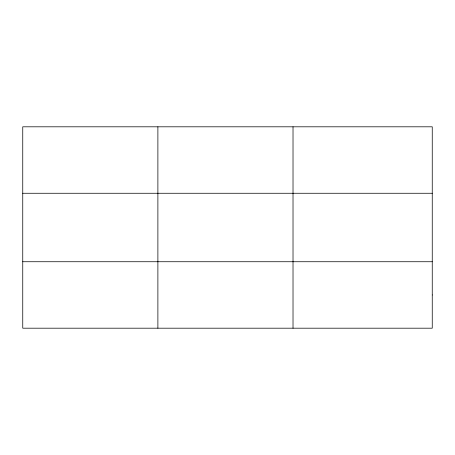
<?xml version="1.0" encoding="UTF-8"?>
<svg xmlns="http://www.w3.org/2000/svg" width="455" height="455" viewBox="0 0 455 455"><rect width="100%" height="100%" fill="white"/><g stroke="black" fill="none" stroke-linecap="round" stroke-linejoin="round"><path stroke-width="0.68" d="M157.885 328.191L157.885 126.808M293.02 328.191L293.02 126.808M22.75 193.267L432.25 193.267M22.75 261.733L432.25 261.733M432.25 294.965L432.25 328.191L22.75 328.191L22.75 126.808L432.25 126.808L432.25 294.965"/></g></svg>
